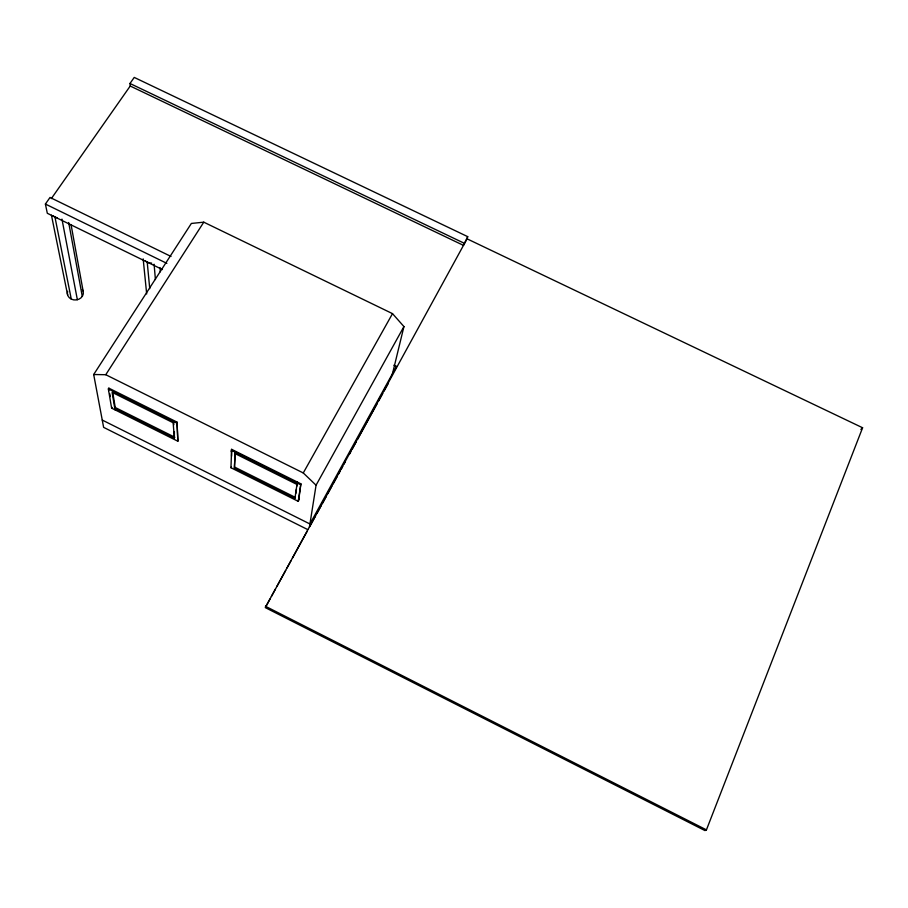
<?xml version="1.0" encoding="UTF-8"?>
<svg xmlns="http://www.w3.org/2000/svg" width="908" height="908" viewBox="0 0 908 908"><rect width="100%" height="100%" fill="white"/><g stroke="black" fill="none" stroke-linecap="round" stroke-linejoin="round"><path stroke-width="1.36" d="M230.95 467.734L231.631 449.324L300.877 483.816L298.687 500.524L298.233 501.329L230.95 467.734L231.415 466.939M231.551 456.202L231.631 449.324M234.412 468.017L235.138 452.593L234.412 468.017L294.941 498.242L295.384 497.425L234.877 467.223M467.064 238.827L265.284 607.6L704.971 830.582L706.435 829.867L862.6 427.759L467.064 238.827L467.711 236.648L134.236 77.418L129.98 83.479L130.23 86.022L51.313 198.625M294.941 498.242L297.132 483.476L296.78 486.268M295.917 493.248L296.439 489.06M298.233 501.329L300.877 483.816M309.446 527.105L316.063 485.212L403.935 326.562L392.506 313.635L203.778 222.176L191.361 223.447L93.683 374.516L103.626 427.362L307.687 529.568M392.063 375.481L403.935 326.562M395.979 368.353L396.456 366.423L393.902 365.186M467.711 236.648L463.477 245.376L130.23 86.022M396.456 366.423L309.946 523.984L102.252 420.052M265.965 606.362L270.039 598.928M271.39 596.454L275.476 589.031M276.827 586.545L285.668 570.451M287.019 567.977L291.105 560.542M292.455 558.068L307.403 530.828M310.127 525.868L315.553 515.971M316.915 513.497L320.989 506.074M322.351 503.599L326.426 496.177M327.777 493.702L331.851 486.268M333.213 483.794L337.288 476.371M338.639 473.897L340.001 471.422M341.363 468.948L342.713 466.474M344.075 463.999L345.426 461.525M349.501 454.102L350.863 451.628M352.225 449.154L356.299 441.731M357.65 439.256L377.342 403.368M378.704 400.893L382.779 393.47M384.129 390.996L388.204 383.573M298.414 499.968L298.857 499.162M296.848 482.874L297.313 482.046M316.063 485.212L303.272 472.954L392.506 313.635M231.143 451.639L231.619 450.833M174.359 438.031L173.144 422.742L112.104 392.324L114.748 408.271L174.359 438.031L174.393 431.686M177.877 441.231L177.026 422.118L108.858 388.159L108.347 388.953L111.616 408.135L177.877 441.231L177.026 422.118M173.144 422.742L173.632 421.936L173.848 424.728M114.748 408.271L115.237 407.499L112.819 392.869M115.01 409.826L115.498 409.054M111.616 408.135L112.115 407.363M108.631 390.588L108.858 388.159M93.683 374.516L105.759 374.709L203.778 222.176M162.453 269.562L47.307 213.278L45.4 204.05L50.031 197.445L171.022 256.465M860.886 429.473L862.6 427.759M129.98 83.479L464.113 243.196M45.4 204.05L166.856 263.365M105.759 374.709L303.272 472.954M108.347 388.953L176.527 422.924M231.154 450.141L300.423 484.645M234.661 453.398L296.678 484.305M115.237 407.499L174.835 437.247M265.397 606.238L706.435 829.867M51.45 215.196L67.601 294.907M54.945 217.012L71.278 299.107M61.96 219.112L77.362 299.731M68.69 222.528L82.276 296.405M71.119 224.968L83.127 291.105M109.823 393.856L110.277 396.558M143.169 258.882L146.676 293.942M147.209 262.117L149.741 288.631M154.088 264.205L155.416 279.55M159.99 267.565L160.319 271.764M151.659 263.104A8.876 7.684 -0.6 0 1 145.359 260.902M57.079 217.75A8.887 7.536 -3.7 0 1 53.129 215.82M82.344 289.436A8.024 6.969 -5.1 0 1 76.329 299.924A8.024 6.969 -5.1 0 1 67.646 291.298"/></g></svg>
